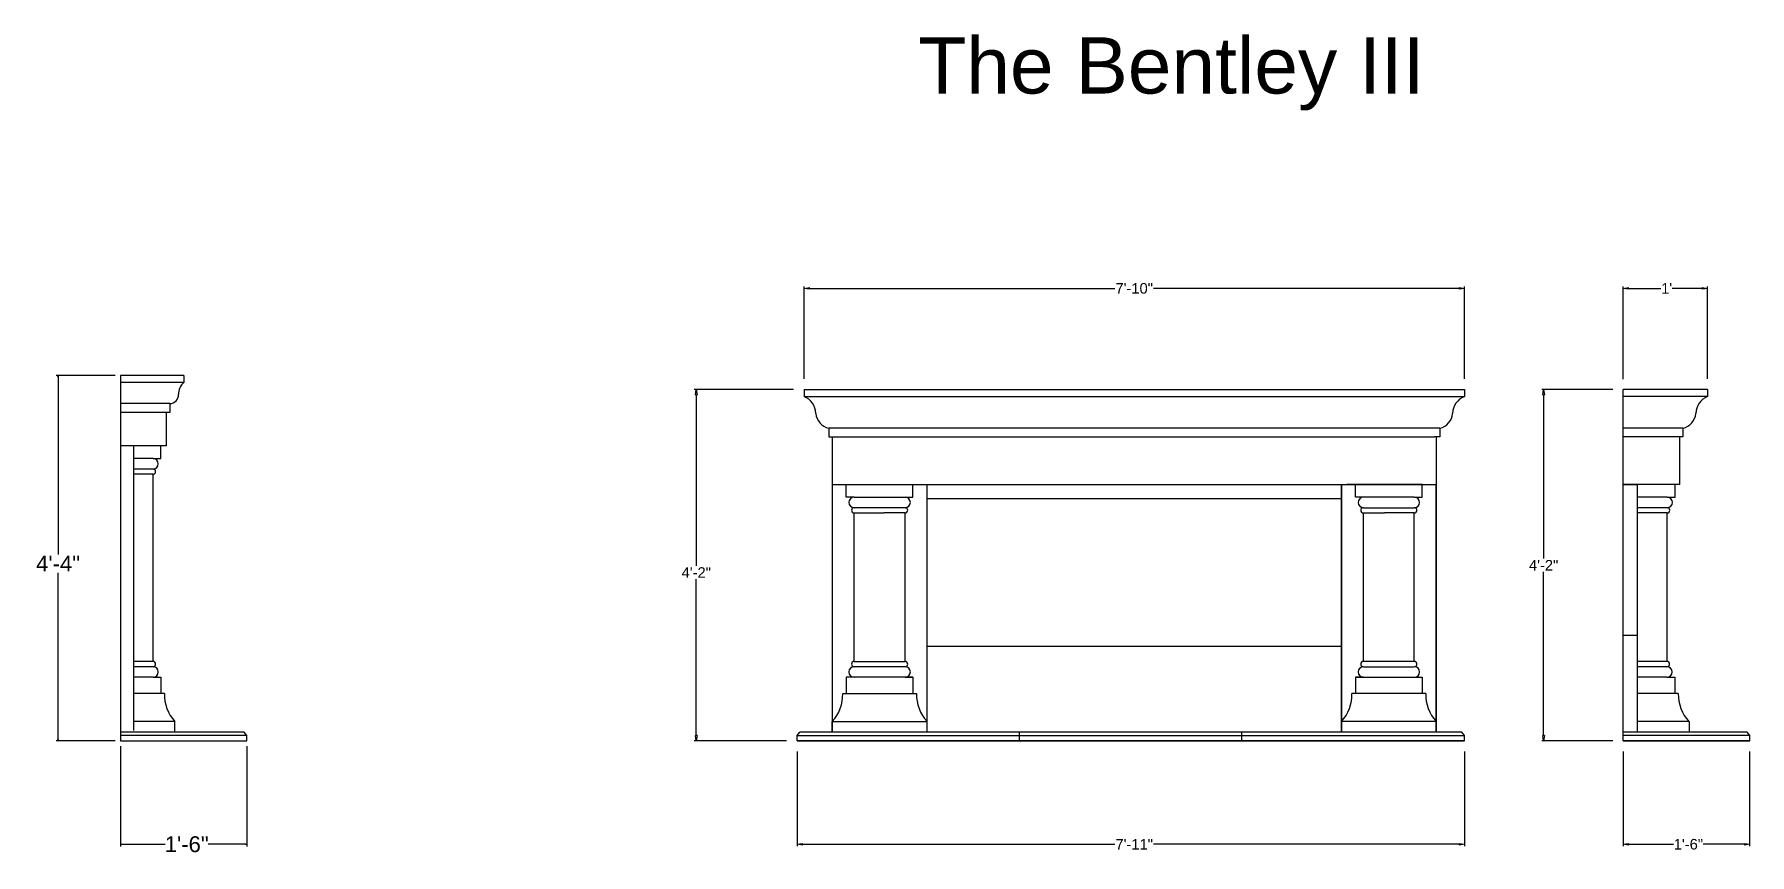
# Model space of a CAD drawing. Header units: millimetres. Extents: x 1155 to 2227, y 540 to 1342.
# Drawn here: x 1742.4 to 1986.6, y 870.3 to 987.1 of the extents above; entities that cross this region are included whole.
import ezdxf

# ---------------------------------------------------------------- set-up
doc = ezdxf.new("R2010")
doc.units = ezdxf.units.MM
doc.layers.add('dimension', color=4, linetype='Continuous')
doc.layers.add('text', color=4, linetype='Continuous')
doc.styles.get("Standard").update_dxf_attribs({"font": 'arial.ttf'})
doc.dimstyles.new('25', dxfattribs={"dimscale": 1.5, "dimtxt": 1, "dimasz": 0.5, "dimexe": 0.1875, "dimexo": 1, "dimgap": 0.125, "dimtad": 0, "dimtih": 1, "dimtoh": 1, "dimdec": 4, "dimzin": 4, "dimdsep": 46, "dimlunit": 4, "dimtxsty": 'Standard', "dimblk1": 'CLOSEDBLANK', "dimblk2": 'CLOSEDBLANK', "dimsah": 1, "dimcen": -1, "dimclrd": 256, "dimclre": 256, "dimclrt": 256, "dimadec": 0, "dimazin": 0, "dimtfac": 1, "dimtdec": 4, "dimtofl": 0, "dimtmove": 0, "dimatfit": 3, "dimldrblk": 'CLOSEDBLANK', "dimfxl": 1, "dimtolj": 1, "dimtzin": 4, "dimarcsym": 0})

# ---------------------------------------------------------------- blocks, each defined once
blk = doc.blocks.new('_CLOSEDBLANK')
at = {"color": 0, "linetype": 'ByBlock'}
for p, q in [((-1, 0.17), (0, 0)), ((-1, 0.17), (-1, -0.17)), ((0, 0), (-1, -0.17))]:
    blk.add_line(p, q, dxfattribs=at)
blk = doc.blocks.new('*D389')
at = {"layer": 'Defpoints', "color": 0, "transparency": 16777216}
for p in [(1754.7, 886.51), (1772.7, 886.51), (1772.7, 871.8)]:
    blk.add_point(p, dxfattribs=at)
at = {"layer": 'dimension', "lineweight": -2, "transparency": 16777216}
for p, q in [((1754.7, 885.76), (1754.7, 871.51)), ((1772.7, 885.76), (1772.7, 871.51)), ((1754.89, 871.8), (1761.05, 871.8)), ((1772.51, 871.8), (1767.19, 871.8))]:
    blk.add_line(p, q, dxfattribs=at)
at = {"layer": 'dimension', "lineweight": -2, "transparency": 16777216, "xscale": 0.1875, "yscale": 0.1875, "zscale": 0.1875, "rotation": 180}
blk.add_blockref('_CLOSEDBLANK', (1754.7, 871.8), dxfattribs=at)
at = {"layer": 'dimension', "lineweight": -2, "transparency": 16777216, "xscale": 0.1875, "yscale": 0.1875, "zscale": 0.1875}
blk.add_blockref('_CLOSEDBLANK', (1772.7, 871.8), dxfattribs=at)
at = {"layer": 'dimension', "transparency": 16777216, "insert": (1764.12, 871.8), "char_height": 2.25, "attachment_point": 5}
blk.add_mtext('\\A1;1\'-6"', dxfattribs=at)
blk = doc.blocks.new('*D390')
at = {"layer": 'Defpoints', "color": 0, "transparency": 16777216}
for p in [(1852.02, 950.9), (1852.02, 936.52), (1946.02, 936.52)]:
    blk.add_point(p, dxfattribs=at)
at = {"layer": 'dimension', "lineweight": -2, "transparency": 16777216}
for p, q in [((1852.02, 938.02), (1852.02, 951.19)), ((1852.77, 950.9), (1896.27, 950.9)), ((1945.27, 950.9), (1901.78, 950.9)), ((1946.02, 938.02), (1946.02, 951.19))]:
    blk.add_line(p, q, dxfattribs=at)
at = {"layer": 'dimension', "lineweight": -2, "transparency": 16777216, "xscale": 0.75, "yscale": 0.75, "zscale": 0.75, "rotation": 180}
blk.add_blockref('_CLOSEDBLANK', (1852.02, 950.9), dxfattribs=at)
at = {"layer": 'dimension', "lineweight": -2, "transparency": 16777216, "xscale": 0.75, "yscale": 0.75, "zscale": 0.75}
blk.add_blockref('_CLOSEDBLANK', (1946.02, 950.9), dxfattribs=at)
at = {"layer": 'dimension', "transparency": 16777216, "insert": (1899.02, 950.9), "char_height": 1.5, "attachment_point": 5}
blk.add_mtext('\\A1;7\'-10"', dxfattribs=at)
blk = doc.blocks.new('*D391')
at = {"layer": 'Defpoints', "color": 0, "transparency": 16777216}
for p in [(1852.02, 936.52), (1836.67, 886.51), (1851.02, 886.51)]:
    blk.add_point(p, dxfattribs=at)
at = {"layer": 'dimension', "lineweight": -2, "transparency": 16777216}
for p, q in [((1850.52, 936.52), (1836.39, 936.52)), ((1836.67, 935.77), (1836.67, 911.42)), ((1836.67, 887.26), (1836.67, 909.54)), ((1849.52, 886.51), (1836.39, 886.51))]:
    blk.add_line(p, q, dxfattribs=at)
at = {"layer": 'dimension', "lineweight": -2, "transparency": 16777216, "xscale": 0.75, "yscale": 0.75, "zscale": 0.75}
for p, rotation in [((1836.67, 936.52), 90), ((1836.67, 886.51), 270)]:
    blk.add_blockref('_CLOSEDBLANK', p, dxfattribs=dict(at, rotation=rotation))
at = {"layer": 'dimension', "transparency": 16777216, "insert": (1836.67, 910.48), "char_height": 1.5, "attachment_point": 5}
blk.add_mtext('\\A1;4\'-2"', dxfattribs=at)
blk = doc.blocks.new('*D392')
at = {"layer": 'Defpoints', "color": 0, "transparency": 16777216}
for p in [(1851.02, 886.51), (1946.02, 886.51), (1946.02, 871.8)]:
    blk.add_point(p, dxfattribs=at)
at = {"layer": 'dimension', "lineweight": -2, "transparency": 16777216}
for p, q in [((1851.02, 885.01), (1851.02, 871.52)), ((1946.02, 885.01), (1946.02, 871.52)), ((1851.77, 871.8), (1896.27, 871.8)), ((1945.27, 871.8), (1901.78, 871.8))]:
    blk.add_line(p, q, dxfattribs=at)
at = {"layer": 'dimension', "lineweight": -2, "transparency": 16777216, "xscale": 0.75, "yscale": 0.75, "zscale": 0.75, "rotation": 180}
blk.add_blockref('_CLOSEDBLANK', (1851.02, 871.8), dxfattribs=at)
at = {"layer": 'dimension', "lineweight": -2, "transparency": 16777216, "xscale": 0.75, "yscale": 0.75, "zscale": 0.75}
blk.add_blockref('_CLOSEDBLANK', (1946.02, 871.8), dxfattribs=at)
at = {"layer": 'dimension', "transparency": 16777216, "insert": (1899.02, 871.8), "char_height": 1.5, "attachment_point": 5}
blk.add_mtext('\\A1;7\'-11"', dxfattribs=at)
blk = doc.blocks.new('*D393')
at = {"layer": 'Defpoints', "color": 0, "transparency": 16777216}
for p in [(1968.64, 886.51), (1986.64, 886.51), (1986.64, 871.8)]:
    blk.add_point(p, dxfattribs=at)
at = {"layer": 'dimension', "lineweight": -2, "transparency": 16777216}
for p, q in [((1968.64, 885.01), (1968.64, 871.52)), ((1986.64, 885.01), (1986.64, 871.52)), ((1969.39, 871.8), (1975.81, 871.8)), ((1985.89, 871.8), (1980.03, 871.8))]:
    blk.add_line(p, q, dxfattribs=at)
at = {"layer": 'dimension', "lineweight": -2, "transparency": 16777216, "xscale": 0.75, "yscale": 0.75, "zscale": 0.75, "rotation": 180}
blk.add_blockref('_CLOSEDBLANK', (1968.64, 871.8), dxfattribs=at)
at = {"layer": 'dimension', "lineweight": -2, "transparency": 16777216, "xscale": 0.75, "yscale": 0.75, "zscale": 0.75}
blk.add_blockref('_CLOSEDBLANK', (1986.64, 871.8), dxfattribs=at)
at = {"layer": 'dimension', "transparency": 16777216, "insert": (1977.92, 871.8), "char_height": 1.5, "attachment_point": 5}
blk.add_mtext('\\A1;1\'-6"', dxfattribs=at)
blk = doc.blocks.new('*D394')
at = {"layer": 'Defpoints', "color": 0, "transparency": 16777216}
for p in [(1957.31, 936.51), (1968.64, 936.51), (1968.64, 886.51)]:
    blk.add_point(p, dxfattribs=at)
at = {"layer": 'dimension', "lineweight": -2, "transparency": 16777216}
for p, q in [((1967.14, 936.51), (1957.03, 936.51)), ((1957.31, 935.76), (1957.31, 912.45)), ((1957.31, 887.26), (1957.31, 910.57)), ((1967.14, 886.51), (1957.03, 886.51))]:
    blk.add_line(p, q, dxfattribs=at)
at = {"layer": 'dimension', "lineweight": -2, "transparency": 16777216, "xscale": 0.75, "yscale": 0.75, "zscale": 0.75}
for p, rotation in [((1957.31, 936.51), 90), ((1957.31, 886.51), 270)]:
    blk.add_blockref('_CLOSEDBLANK', p, dxfattribs=dict(at, rotation=rotation))
at = {"layer": 'dimension', "transparency": 16777216, "insert": (1957.31, 911.51), "char_height": 1.5, "attachment_point": 5}
blk.add_mtext('\\A1;4\'-2"', dxfattribs=at)
blk = doc.blocks.new('*D395')
at = {"layer": 'Defpoints', "color": 0, "transparency": 16777216}
for p in [(1980.64, 950.9), (1968.64, 936.51), (1980.64, 936.52)]:
    blk.add_point(p, dxfattribs=at)
at = {"layer": 'dimension', "lineweight": -2, "transparency": 16777216}
for p, q in [((1968.64, 938.01), (1968.64, 951.19)), ((1969.39, 950.9), (1974.01, 950.9)), ((1979.89, 950.9), (1975.63, 950.9)), ((1980.64, 938.02), (1980.64, 951.19))]:
    blk.add_line(p, q, dxfattribs=at)
at = {"layer": 'dimension', "lineweight": -2, "transparency": 16777216, "xscale": 0.75, "yscale": 0.75, "zscale": 0.75, "rotation": 180}
blk.add_blockref('_CLOSEDBLANK', (1968.64, 950.9), dxfattribs=at)
at = {"layer": 'dimension', "lineweight": -2, "transparency": 16777216, "xscale": 0.75, "yscale": 0.75, "zscale": 0.75}
blk.add_blockref('_CLOSEDBLANK', (1980.64, 950.9), dxfattribs=at)
at = {"layer": 'dimension', "transparency": 16777216, "insert": (1974.82, 950.9), "char_height": 1.5, "attachment_point": 5}
blk.add_mtext("\\A1;1'", dxfattribs=at)
blk = doc.blocks.new('*D403')
at = {"layer": 'Defpoints', "color": 0, "transparency": 16777216}
for p in [(1754.7, 938.51), (1745.81, 886.51), (1754.7, 886.51)]:
    blk.add_point(p, dxfattribs=at)
at = {"layer": 'dimension', "lineweight": -2, "transparency": 16777216}
for p, q in [((1753.95, 938.51), (1745.52, 938.51)), ((1745.81, 938.32), (1745.81, 913.06)), ((1745.81, 886.7), (1745.81, 910.43)), ((1753.95, 886.51), (1745.52, 886.51))]:
    blk.add_line(p, q, dxfattribs=at)
at = {"layer": 'dimension', "lineweight": -2, "transparency": 16777216, "xscale": 0.1875, "yscale": 0.1875, "zscale": 0.1875}
for p, rotation in [((1745.81, 938.51), 90), ((1745.81, 886.51), 270)]:
    blk.add_blockref('_CLOSEDBLANK', p, dxfattribs=dict(at, rotation=rotation))
at = {"layer": 'dimension', "transparency": 16777216, "insert": (1745.81, 911.75), "char_height": 2.25, "attachment_point": 5}
blk.add_mtext('\\A1;4\'-4"', dxfattribs=at)

msp = doc.modelspace()

# ---------------------------------------------------------------- linework, layer by layer
at = {"color": 0}
for p, q in [((1763.69824, 938.51181), (1754.69824, 938.51181)), ((1754.69824, 938.51181), (1754.69824, 886.51181)), ((1763.69824, 938.51181), (1763.69824, 937.51181)), ((1763.69824, 938.51181), (1763.69824, 937.51181)), ((1763.69824, 938.51181), (1763.69824, 937.51181)), ((1763.69824, 938.51181), (1763.69824, 937.51181)), ((1763.69824, 937.51181), (1754.69824, 937.51181)), ((1852.024, 936.51706), (1852.024, 935.51706)), ((1852.024, 936.51706), (1852.024, 935.51706)), ((1852.024, 936.51706), (1852.024, 935.51706)), ((1852.024, 936.51706), (1852.024, 935.51706)), ((1852.024, 936.51706), (1946.024, 936.51706)), ((1852.024, 935.51706), (1946.024, 935.51706)), ((1946.024, 936.51706), (1946.024, 935.51706)), ((1946.024, 936.51706), (1946.024, 935.51706)), ((1946.024, 936.51706), (1946.024, 935.51706)), ((1946.024, 936.51706), (1946.024, 935.51706)), ((1980.64483, 936.51181), (1968.64483, 936.51181)), ((1968.64483, 886.51181), (1968.64483, 936.51181)), ((1980.64483, 935.51181), (1968.64483, 935.51181)), ((1980.64483, 936.51706), (1980.64483, 935.51706)), ((1980.64483, 936.51706), (1980.64483, 935.51706)), ((1980.64483, 936.51706), (1980.64483, 935.51706)), ((1980.64483, 936.51706), (1980.64483, 935.51706)), ((1761.69824, 934.51181), (1754.69824, 934.51181)), ((1761.19824, 933.26181), (1754.69824, 933.26181)), ((1761.69824, 933.26181), (1760.94824, 933.26181)), ((1761.69824, 933.26181), (1761.19824, 933.26181)), ((1761.19824, 933.26181), (1761.19824, 928.51181)), ((1761.69824, 934.51181), (1761.69824, 933.26181)), ((1761.69824, 934.51181), (1761.69824, 933.26181)), ((1855.52397, 931.01181), (1855.52397, 929.76181)), ((1855.52397, 931.01181), (1855.52397, 929.76181)), ((1942.52403, 931.01181), (1855.52397, 931.01181)), ((1942.52403, 931.01181), (1942.52403, 929.76181)), ((1942.52403, 931.01181), (1942.52403, 929.76181)), ((1977.14486, 931.01181), (1968.64483, 931.01181)), ((1977.14486, 931.01181), (1977.14486, 929.76181)), ((1977.14486, 931.01181), (1977.14486, 929.76181)), ((1761.19824, 928.51181), (1754.69824, 928.51181)), ((1756.57324, 888.01181), (1756.57324, 928.51181)), ((1760.44824, 926.70181), (1760.44824, 928.51181)), ((1855.52397, 929.76181), (1856.02397, 929.76181)), ((1855.52397, 929.76181), (1856.27397, 929.76181)), ((1855.52397, 929.76181), (1941.77403, 929.76181)), ((1856.02397, 929.76181), (1856.02397, 887.76181)), ((1942.52403, 929.76181), (1941.77403, 929.76181)), ((1942.52403, 929.76181), (1942.02403, 929.76181)), ((1942.02403, 929.76181), (1942.02403, 923.01181)), ((1942.02403, 929.76181), (1942.02403, 887.76181)), ((1977.14483, 929.76181), (1968.64483, 929.76181)), ((1977.14486, 929.76181), (1976.39486, 929.76181)), ((1977.14486, 929.76181), (1976.64486, 929.76181)), ((1976.64486, 929.76181), (1976.64486, 923.01181)), ((1759.32324, 926.70181), (1756.57324, 926.70181)), ((1759.32324, 926.70181), (1760.44824, 926.70181)), ((1759.32324, 926.70181), (1760.44824, 926.70181)), ((1759.32324, 925.20181), (1756.57324, 925.20181)), ((1759.32324, 924.45181), (1756.57324, 924.45181)), ((1759.32324, 897.82231), (1759.32324, 924.45181)), ((1856.02397, 923.01181), (1942.02403, 923.01181)), ((1858.02397, 921.20181), (1858.02397, 923.01181)), ((1858.02397, 923.01181), (1868.77397, 923.01181)), ((1859.14897, 921.20181), (1858.02397, 921.20181)), ((1859.14897, 921.20181), (1858.02397, 921.20181)), ((1859.14897, 921.20181), (1867.524, 921.20181)), ((1866.399, 921.20181), (1867.524, 921.20181)), ((1866.399, 921.20181), (1867.524, 921.20181)), ((1867.524, 921.20181), (1867.524, 923.01181)), ((1868.77397, 923.01181), (1928.524, 923.01181)), ((1869.524, 901.51181), (1869.524, 923.01181)), ((1869.524, 921.01181), (1928.524, 921.01181)), ((1928.524, 923.01181), (1928.524, 901.51181)), ((1928.524, 901.51181), (1928.524, 923.01181)), ((1928.524, 901.51181), (1928.524, 923.01181)), ((1928.524, 923.01181), (1928.524, 887.76181)), ((1940.02403, 923.01181), (1929.27403, 923.01181)), ((1930.524, 921.20181), (1930.524, 923.01181)), ((1930.524, 923.01181), (1941.274, 923.01181)), ((1931.649, 921.20181), (1930.524, 921.20181)), ((1931.649, 921.20181), (1930.524, 921.20181)), ((1938.89903, 921.20181), (1930.524, 921.20181)), ((1938.89903, 921.20181), (1940.02403, 921.20181)), ((1938.89903, 921.20181), (1940.02403, 921.20181)), ((1940.02403, 921.20181), (1940.02403, 923.01181)), ((1942.02403, 901.51181), (1942.02403, 923.01181)), ((1976.64486, 923.01181), (1968.64483, 923.01181)), ((1968.64483, 923.01181), (1970.64483, 923.01181)), ((1970.64483, 923.01181), (1970.64483, 887.76181)), ((1974.89483, 921.20181), (1970.64483, 921.20181)), ((1974.89483, 921.20181), (1976.01983, 921.20181)), ((1974.89483, 921.20181), (1976.01983, 921.20181)), ((1976.01983, 921.20181), (1976.01983, 923.01181)), ((1866.399, 919.70181), (1859.14897, 919.70181)), ((1859.14897, 897.82231), (1859.14897, 918.95181)), ((1859.14897, 918.95181), (1863.39897, 918.95181)), ((1866.399, 918.95181), (1863.39897, 918.95181)), ((1866.399, 897.82231), (1866.399, 918.95181)), ((1931.649, 919.70181), (1938.89903, 919.70181)), ((1931.649, 897.82231), (1931.649, 918.95181)), ((1931.649, 918.95181), (1934.64903, 918.95181)), ((1938.89903, 918.95181), (1934.64903, 918.95181)), ((1938.89903, 897.82231), (1938.89903, 918.95181)), ((1974.89483, 919.70181), (1970.64483, 919.70181)), ((1974.89483, 918.95181), (1970.64483, 918.95181)), ((1974.89483, 897.82063), (1974.89483, 918.95181)), ((1869.524, 887.76181), (1869.524, 910.51181)), ((1928.524, 910.51181), (1928.524, 887.76181)), ((1928.524, 887.76181), (1928.524, 910.51181)), ((1942.02403, 887.76181), (1942.02403, 910.51181)), ((1970.64483, 901.51181), (1968.64483, 901.51181)), ((1869.524, 900.01181), (1928.524, 900.01181)), ((1759.32324, 897.82231), (1756.57324, 897.82231)), ((1759.32324, 897.07231), (1756.57324, 897.07231)), ((1859.14897, 897.82231), (1866.399, 897.82231)), ((1866.399, 897.07231), (1859.14897, 897.07231)), ((1938.89903, 897.82231), (1931.649, 897.82231)), ((1931.649, 897.07231), (1938.89903, 897.07231)), ((1974.8594, 897.82231), (1970.64483, 897.82231)), ((1974.8594, 897.07231), (1970.64483, 897.07231)), ((1759.32324, 895.57231), (1756.57324, 895.57231)), ((1759.32324, 895.57231), (1760.44824, 895.57231)), ((1759.32324, 895.57231), (1760.44824, 895.57231)), ((1760.44824, 895.57231), (1760.44824, 893.26231)), ((1760.44824, 895.57231), (1760.44824, 893.26231)), ((1859.14897, 895.57231), (1858.02397, 895.57231)), ((1858.02397, 895.57231), (1858.02397, 893.26231)), ((1859.14897, 895.57231), (1858.02397, 895.57231)), ((1858.02397, 895.57231), (1858.02397, 893.26231)), ((1867.524, 895.57231), (1859.14897, 895.57231)), ((1866.399, 895.57231), (1867.524, 895.57231)), ((1866.399, 895.57231), (1867.524, 895.57231)), ((1867.524, 895.57231), (1867.524, 893.26231)), ((1867.524, 895.57231), (1867.524, 893.26231)), ((1931.649, 895.57231), (1930.524, 895.57231)), ((1930.524, 895.57231), (1930.524, 893.26231)), ((1931.649, 895.57231), (1930.524, 895.57231)), ((1930.524, 895.57231), (1930.524, 893.26231)), ((1930.524, 895.57231), (1938.89903, 895.57231)), ((1938.89903, 895.57231), (1940.02403, 895.57231)), ((1938.89903, 895.57231), (1940.02403, 895.57231)), ((1940.02403, 895.57231), (1940.02403, 893.26231)), ((1940.02403, 895.57231), (1940.02403, 893.26231)), ((1974.8594, 895.57231), (1970.64483, 895.57231)), ((1974.8594, 895.57231), (1975.9844, 895.57231)), ((1974.8594, 895.57231), (1975.9844, 895.57231)), ((1975.9844, 895.57231), (1975.9844, 893.26231)), ((1975.9844, 895.57231), (1975.9844, 893.26231)), ((1760.94824, 893.26231), (1756.57324, 893.26231)), ((1857.52397, 893.26231), (1868.024, 893.26231)), ((1940.52403, 893.26231), (1930.024, 893.26231)), ((1976.4844, 893.26231), (1970.64483, 893.26231)), ((1762.44824, 889.26231), (1756.57324, 889.26231)), ((1762.44824, 887.76181), (1762.44824, 889.26231)), ((1856.02397, 887.76181), (1856.02397, 889.26231)), ((1856.02397, 889.26231), (1869.524, 889.26231)), ((1869.524, 887.76181), (1869.524, 889.26231)), ((1942.02403, 889.26231), (1928.524, 889.26231)), ((1978.01983, 889.26231), (1970.64483, 889.26231)), ((1978.01983, 889.26231), (1978.01983, 887.76181)), ((1772.32324, 887.76181), (1754.69824, 887.76181)), ((1772.69824, 887.26181), (1754.69824, 887.26181)), ((1772.69824, 887.26181), (1772.32324, 887.76181)), ((1772.69824, 886.51181), (1772.69824, 887.26181)), ((1851.024, 887.26181), (1851.399, 887.76181)), ((1851.024, 886.51181), (1851.024, 887.26181)), ((1851.024, 887.26181), (1946.024, 887.26181)), ((1945.649, 887.76181), (1851.399, 887.76181)), ((1882.69, 886.51181), (1882.69, 887.76181)), ((1914.356, 886.51181), (1914.356, 887.76181)), ((1946.024, 887.26181), (1945.649, 887.76181)), ((1946.024, 886.51181), (1946.024, 887.26181)), ((1986.26983, 887.76181), (1968.64483, 887.76181)), ((1986.64483, 887.26181), (1968.64483, 887.26181)), ((1986.64483, 887.26181), (1986.26983, 887.76181)), ((1986.64483, 886.51181), (1986.64483, 887.26181)), ((1754.69824, 886.51181), (1772.69824, 886.51181)), ((1868.524, 886.51181), (1851.024, 886.51181)), ((1851.024, 886.51181), (1946.024, 886.51181)), ((1928.524, 886.51181), (1868.524, 886.51181)), ((1946.024, 886.51181), (1928.524, 886.51181)), ((1968.64483, 886.51181), (1986.64483, 886.51181)), ((1986.64483, 886.51181), (1968.64483, 886.51181))]:
    msp.add_line(p, q, dxfattribs=at)
for centre, radius, start, end in [((1761.6756, 935.80565), 1.29404, 271.0024358, 0.4207291), ((1761.6756, 935.80565), 1.29404, 271.0024358, 0.4207291), ((1765.10645, 935.90226), 2.13862, 131.1830697, 182.334424), ((1765.10645, 935.90226), 2.13862, 131.1830697, 182.334424), ((1851.02443, 933.03904), 2.67202, 1.6099072, 68.0319362), ((1851.02443, 933.03904), 2.67202, 1.6099072, 68.0319362), ((1947.02358, 933.03904), 2.67202, 111.9680638, 178.3900928), ((1947.02358, 933.03904), 2.67202, 111.9680638, 178.3900928), ((1981.6444, 933.03904), 2.67202, 111.9680638, 178.3900928), ((1981.6444, 933.03904), 2.67202, 111.9680638, 178.3900928), ((1856.05638, 933.32129), 2.37006, 185.014955, 257.0183729), ((1856.05638, 933.32129), 2.37006, 185.014955, 257.0183729), ((1941.99162, 933.32129), 2.37006, 282.9816271, 354.985045), ((1941.99162, 933.32129), 2.37006, 282.9816271, 354.985045), ((1976.61245, 933.32129), 2.37006, 282.9816271, 354.985045), ((1976.61245, 933.32129), 2.37006, 282.9816271, 354.985045), ((1759.32324, 925.95181), 0.75, 270, 90), ((1759.32324, 925.95181), 0.75, 270, 90), ((1759.32324, 924.82681), 0.375, 270, 90), ((1759.32324, 924.82681), 0.375, 270, 90), ((1859.14897, 920.45181), 0.75, 90, 270), ((1859.14897, 920.45181), 0.75, 90, 270), ((1866.399, 920.45181), 0.75, 270, 90), ((1866.399, 920.45181), 0.75, 270, 90), ((1931.649, 920.45181), 0.75, 90, 270), ((1931.649, 920.45181), 0.75, 90, 270), ((1938.89903, 920.45181), 0.75, 270, 90), ((1938.89903, 920.45181), 0.75, 270, 90), ((1974.89483, 920.45181), 0.75, 270, 90), ((1974.89483, 920.45181), 0.75, 270, 90), ((1859.14897, 919.32681), 0.375, 90, 270), ((1859.14897, 919.32681), 0.375, 90, 270), ((1866.399, 919.32681), 0.375, 270, 90), ((1866.399, 919.32681), 0.375, 270, 90), ((1931.649, 919.32681), 0.375, 90, 270), ((1931.649, 919.32681), 0.375, 90, 270), ((1938.89903, 919.32681), 0.375, 270, 90), ((1938.89903, 919.32681), 0.375, 270, 90), ((1974.89483, 919.32681), 0.375, 270, 90), ((1974.89483, 919.32681), 0.375, 270, 90), ((1759.32324, 897.44731), 0.375, 270, 90), ((1759.32324, 897.44731), 0.375, 270, 90), ((1759.32324, 896.32231), 0.75, 270, 90), ((1759.32324, 896.32231), 0.75, 270, 90), ((1859.14897, 896.32231), 0.75, 90, 270), ((1859.14897, 896.32231), 0.75, 90, 270), ((1859.14897, 897.44731), 0.375, 90, 270), ((1859.14897, 897.44731), 0.375, 90, 270), ((1866.399, 897.44731), 0.375, 270, 90), ((1866.399, 897.44731), 0.375, 270, 90), ((1866.399, 896.32231), 0.75, 270, 90), ((1866.399, 896.32231), 0.75, 270, 90), ((1931.649, 896.32231), 0.75, 90, 270), ((1931.649, 896.32231), 0.75, 90, 270), ((1931.649, 897.44731), 0.375, 90, 270), ((1931.649, 897.44731), 0.375, 90, 270), ((1938.89903, 897.44731), 0.375, 270, 90), ((1938.89903, 897.44731), 0.375, 270, 90), ((1938.89903, 896.32231), 0.75, 270, 90), ((1938.89903, 896.32231), 0.75, 270, 90), ((1974.8594, 897.44731), 0.375, 270, 90), ((1974.8594, 897.44731), 0.375, 270, 90), ((1974.8594, 896.32231), 0.75, 270, 90), ((1974.8594, 896.32231), 0.75, 270, 90), ((1766.67095, 893.12707), 5.72431, 178.6463176, 222.4657729), ((1851.80126, 893.12707), 5.72431, 317.5342271, 1.3536824), ((1873.74672, 893.12707), 5.72431, 178.6463176, 222.4657729), ((1924.30129, 893.12707), 5.72431, 317.5342271, 1.3536824), ((1946.24675, 893.12707), 5.72431, 178.6463176, 222.4657729), ((1982.20711, 893.12707), 5.72431, 178.6463176, 222.4657729)]:
    msp.add_arc(centre, radius, start, end, dxfattribs=at)

# ---------------------------------------------------------------- texts
at = {"layer": 'text', "linetype": 'Continuous', "lineweight": 0, "insert": (1804.97164, 986.63061), "char_height": 8, "attachment_point": 1}
msp.add_mtext_dynamic_manual_height_columns('\\pi63.32;The Bentley III', width=197.4330618, gutter_width=1, heights=[0], dxfattribs=at)

# ---------------------------------------------------------------- dimensions: what is measured, and where the dimension line sits
at = {"layer": 'dimension'}
for base, p1, p2, picture, middle in [((1852.024, 950.90453), (1946.024, 936.51706), (1852.024, 936.51706), '*D390', (1899.024, 950.90453)), ((1980.64483, 950.90453), (1968.64483, 936.51181), (1980.64483, 936.51706), '*D395', (1974.81843, 950.90453)), ((1946.024, 871.80137), (1851.024, 886.51181), (1946.024, 886.51181), '*D392', (1899.024, 871.80137)), ((1986.64483, 871.80137), (1968.64483, 886.51181), (1986.64483, 886.51181), '*D393', (1977.92394, 871.80137))]:
    dim = msp.add_linear_dim(base=base, p1=p1, p2=p2, dimstyle='25', dxfattribs=at)
    dim.commit()
    dim.dimension.update_dxf_attribs({"geometry": picture, "text_midpoint": middle, "dimtype": 160})
dim = msp.add_linear_dim(base=(1745.81446, 886.51181), p1=(1754.69824, 938.51181), p2=(1754.69824, 886.51181), angle=90, dimstyle='25', override={"dimtxt": 1.5, "dimasz": 0.125, "dimexe": 0.197, "dimexo": 0.5, "dimtm": 2.6543}, dxfattribs=at)
dim.commit()
dim.dimension.update_dxf_attribs({"geometry": '*D403', "text_midpoint": (1745.81446, 911.74617), "dimtype": 160})
for base, p1, p2, picture, middle in [((1836.674622, 886.511806), (1852.024002, 936.517057), (1851.024002, 886.511806), '*D391', (1836.674622, 910.475717)), ((1957.31185, 936.51181), (1968.64483, 886.51181), (1968.64483, 936.51181), '*D394', (1957.31185, 911.51181))]:
    dim = msp.add_linear_dim(base=base, p1=p1, p2=p2, angle=90, dimstyle='25', dxfattribs=at)
    dim.commit()
    dim.dimension.update_dxf_attribs({"geometry": picture, "text_midpoint": middle, "dimtype": 160})
dim = msp.add_linear_dim(base=(1772.69824, 871.80137), p1=(1754.69824, 886.51181), p2=(1772.69824, 886.51181), dimstyle='25', override={"dimtxt": 1.5, "dimasz": 0.125, "dimexe": 0.197, "dimexo": 0.5, "dimtm": 2.6543}, dxfattribs=at)
dim.commit()
dim.dimension.update_dxf_attribs({"geometry": '*D389', "text_midpoint": (1764.1227, 871.80137), "dimtype": 160})

doc.saveas('drawing.dxf')
